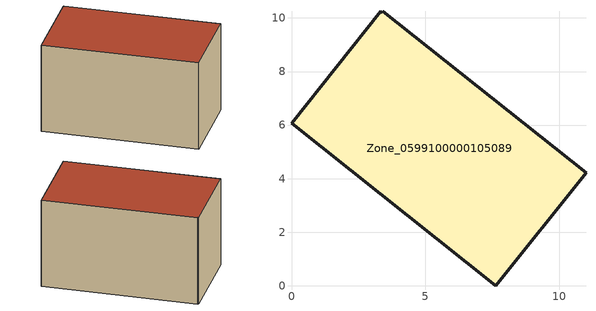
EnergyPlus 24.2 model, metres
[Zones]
Zone_0599100000105089
 floor ground (C_G): 3.42,10.25 11,4.22 7.63,0 0,6.07 3.32,10.24 3.38,10.2 z0.43
 wall outside (C_F): 7.63,0 11,4.22 3.42,10.25 3.38,10.2 3.32,10.24 0,6.07 7.63,0 z0.43:6.21
 roof outside (C_R): 11,4.22 3.42,10.25 3.38,10.2 3.32,10.24 0,6.07 7.63,0 z6.21
[BUILDING]
Pand.0599100000105089: North Axis=0; Terrain=City; Loads Convergence Tolerance Value=0.04; Temperature Convergence Tolerance Value=0.4; Solar Distribution=FullExterior; Maximum Number of Warmup Days=25; Minimum Number of Warmup Days=1
[Site:Location]
Rotterdam.The.Hague.AP_ZH_NLD Design_Conditions: Latitude=51.96; Longitude=4.45; Time Zone=1; Elevation=-4.5
[SITE:GROUNDTEMPERATURE:BUILDINGSURFACE]
18, 18, 18, 18, 18, 18, 18, 18, 18, 18, 18, 18
[MATERIAL] Thermal Absorptance=0.9; Solar Absorptance=0.7; Visible Absorptance=0.7
Name | Roughness | Thickness | Conductivity | Density | Specific Heat
G.TI.1992-2005 | MediumSmooth | 0.15 | 0.06 | 540 | 1210
F.TI.1992-2005 | Rough | 0.3 | 0.12 | 1920 | 840
R.TI.1992-2005 | MediumRough | 0.2 | 0.08 | 1500 | 1000
[CONSTRUCTION]
C_G: G.TI.1992-2005
C_F: F.TI.1992-2005
C_R: R.TI.1992-2005
[ZONE]
Zone_0599100000105089: Type=1; Multiplier=1; Ceiling Height=Autocalculate; Volume=Autocalculate; Floor Area=autocalculate; Part of Total Floor Area=Yes
[ZONEINFILTRATION:DESIGNFLOWRATE]
Infil_Zone_0599100000105089: Zone or ZoneList or Space or SpaceList=Zone_0599100000105089; Schedule=AlwaysOn; Design Flow Rate Calculation Method=Flow/Area; Flow Rate per Floor Area=0.0015; Constant Term Coefficient=1; Temperature Term Coefficient=0; Velocity Term Coefficient=0; Velocity Squared Term Coefficient=0
[HVACTEMPLATE:ZONE:IDEALLOADSAIRSYSTEM]
Zone_0599100000105089: Maximum Heating Supply Air Temperature=50; Minimum Cooling Supply Air Temperature=13; Maximum Heating Supply Air Humidity Ratio=0.0156; Minimum Cooling Supply Air Humidity Ratio=0.0077; Heating Limit=NoLimit; Cooling Limit=NoLimit; Dehumidification Control Type=ConstantSensibleHeatRatio; Cooling Sensible Heat Ratio=0.7; Dehumidification Setpoint=60; Humidification Control Type=None; Humidification Setpoint=30; Outdoor Air Method=None; Outdoor Air Flow Rate per Person=0.00944; Outdoor Air Flow Rate per Zone Floor Area=0; Outdoor Air Flow Rate per Zone=0; Demand Controlled Ventilation Type=None; Outdoor Air Economizer Type=NoEconomizer; Heat Recovery Type=None; Sensible Heat Recovery Effectiveness=0.7; Latent Heat Recovery Effectiveness=0.65
[ZONECONTROL:THERMOSTAT]
ThermostatControl_Zone_0599100000105089: Zone or ZoneList=Zone_0599100000105089; Control Type Schedule=DualSetpointControlType; Control 1=Thermostat_Zone_0599100000105089; Temperature Difference Between Cutout And Setpoint=0
[THERMOSTATSETPOINT:DUALSETPOINT]
Thermostat_Zone_0599100000105089: Heating Setpoint Temperature Schedule=HeatingSetpoint_Zone_0599100000105089; Cooling Setpoint Temperature Schedule=CoolingSetpoint_Zone_0599100000105089
[SCHEDULE:COMPACT]
HeatingSetpoint_Zone_0599100000105089: Through: 12/31, For: AllDays, Until: 24:00, 21
CoolingSetpoint_Zone_0599100000105089: Through: 12/31, For: AllDays, Until: 24:00, 24
DualSetpointControlType: Through: 12/31, For: AllDays, Until: 24:00, 4
AlwaysOn: Through: 12/31, For: AllDays, Until: 24:00, 1
